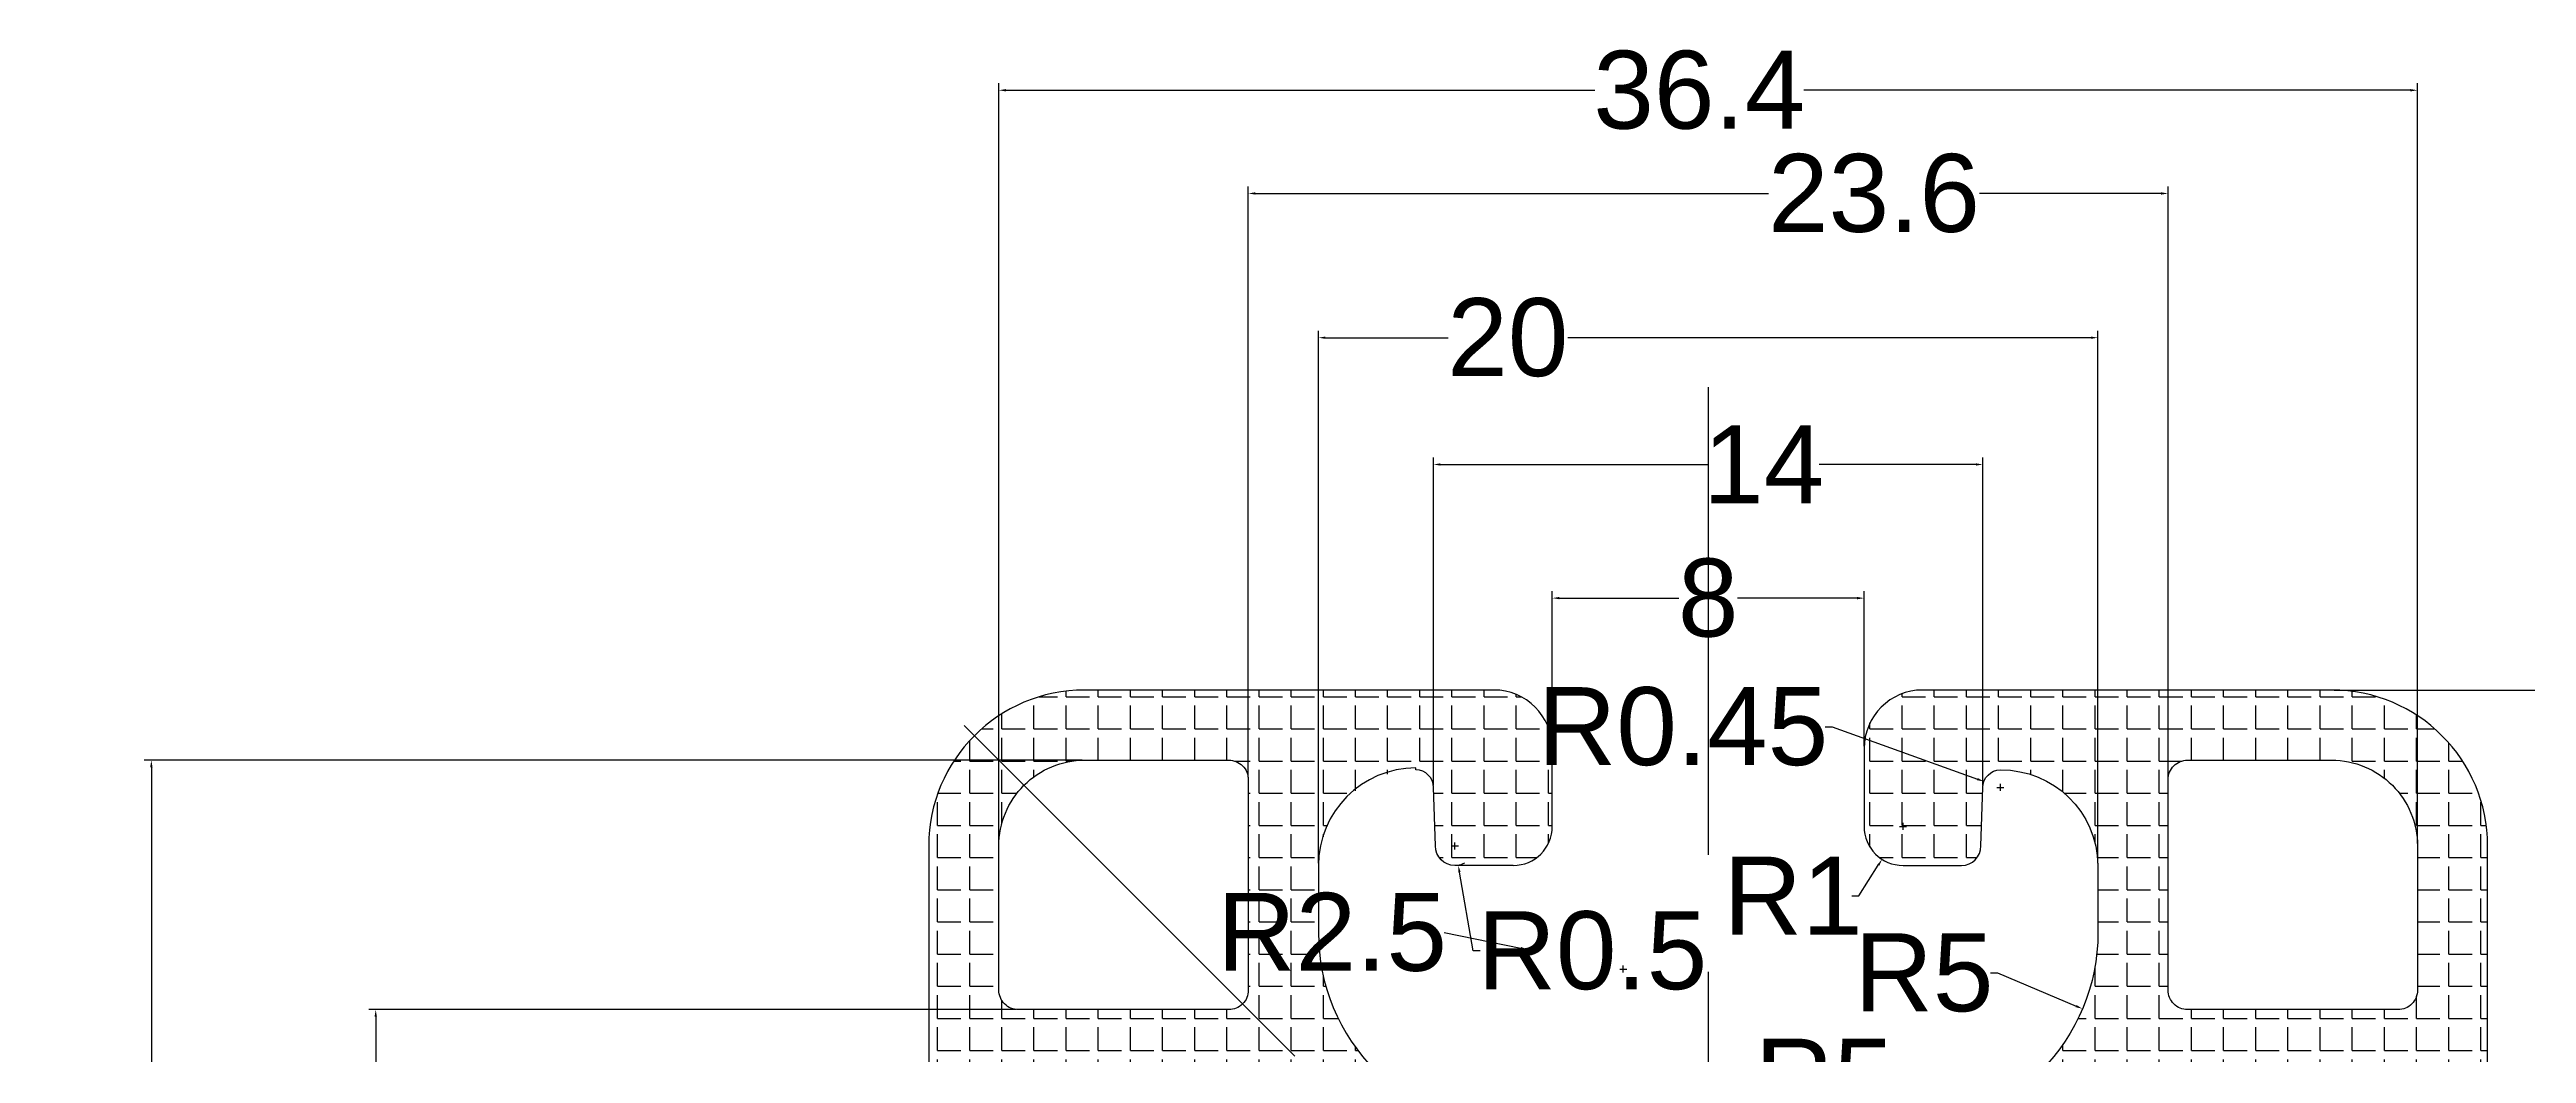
# Model space of a CAD drawing. Header units: inches. Extents: x 37.4 to 137.1, y 48.8 to 116.4.
# Drawn here: x 37.4 to 101, y 90.7 to 116.4 of the extents above; entities that cross this region are included whole.
import ezdxf

# ---------------------------------------------------------------- set-up
doc = ezdxf.new("R2010")
doc.units = ezdxf.units.IN
doc.header["$MEASUREMENT"] = 0
doc.linetypes.add('ACAD_ISO02W100', pattern=[15, 12, -3])
for name, color, linetype in [('Dimensions', 50, 'Continuous'), ('Dotted Line', 70, 'ACAD_ISO02W100'), ('Hashing', 130, 'Continuous')]:
    doc.layers.add(name, color=color, linetype=linetype)
doc.styles.get("Standard").update_dxf_attribs({"font": 'arial.ttf'})
doc.dimstyles.get("Standard").update_dxf_attribs({"dimtxt": 0.18, "dimasz": 0.18, "dimexe": 0.18, "dimexo": 0.0625, "dimgap": 0.09, "dimtad": 0, "dimtih": 1, "dimtoh": 1, "dimdec": 4, "dimzin": 0, "dimdsep": 46, "dimtxsty": 'Standard', "dimcen": 0.09, "dimadec": 0, "dimazin": 0, "dimtfac": 1, "dimtdec": 4, "dimtofl": 0, "dimtmove": 0, "dimatfit": 3, "dimfxl": 1, "dimtolj": 1, "dimtzin": 0, "dimarcsym": 0})

# ---------------------------------------------------------------- blocks, each defined once
blk = doc.blocks.new('*U2')
blk.add_lwpolyline([(2.7, -3.2), (-2.7, -3.2, -0.414214), (-3.2, -2.7), (-3.2, 1, -0.414214), (-1, 3.2), (2.7, 3.2, -0.414214), (3.2, 2.7), (3.2, -2.7, -0.414214)], format="xyb", close=True)
blk = doc.blocks.new('*U3')
at = {"color": 0, "linetype": 'ByBlock', "lineweight": -2, "transparency": 16777216}
blk.add_blockref('*U2', (65, 95), dxfattribs=at)
for p, rotation in [((95, 95), 270.0000000000001), ((65, 65), 90.00000000000006), ((95, 65), 180)]:
    blk.add_blockref('*U2', p, dxfattribs=dict(at, rotation=rotation))
blk = doc.blocks.new('*D11')
at = {"layer": 'Defpoints', "color": 0, "transparency": 16777216}
for p in [(83.982, 92.75), (85.542, 88)]:
    blk.add_point(p, dxfattribs=at)
at = {"layer": 'Dimensions', "color": 0, "lineweight": -2, "transparency": 16777216}
for p, q in [((84.692, 90.04), (84.872, 90.04)), ((84.872, 90.04), (85.486, 88.171))]:
    blk.add_line(p, q, dxfattribs=at)
at = {"layer": 'Dimensions', "color": 0, "transparency": 16777216}
blk.add_solid([(85.515, 88.18), (85.458, 88.161), (85.542, 88)], dxfattribs=at)
at = {"layer": 'Dimensions', "color": 0, "transparency": 16777216, "insert": (82.982, 90.04), "char_height": 0.18, "attachment_point": 5}
blk.add_mtext('\\A1;{\\H11.11111x;R5}', dxfattribs=at)
blk = doc.blocks.new('*D12')
at = {"layer": 'Defpoints', "color": 0, "transparency": 16777216}
for p in [(85, 93.768), (89.606, 91.822)]:
    blk.add_point(p, dxfattribs=at)
at = {"layer": 'Dimensions', "color": 0, "lineweight": -2, "transparency": 16777216}
for p, q in [((87.244, 92.744), (87.424, 92.744)), ((87.424, 92.744), (89.44, 91.892))]:
    blk.add_line(p, q, dxfattribs=at)
at = {"layer": 'Dimensions', "color": 0, "transparency": 16777216}
blk.add_solid([(89.451, 91.919), (89.428, 91.864), (89.606, 91.822)], dxfattribs=at)
at = {"layer": 'Dimensions', "color": 0, "transparency": 16777216, "insert": (85.534, 92.744), "char_height": 0.18, "attachment_point": 5}
blk.add_mtext('\\A1;{\\H11.11111x;R5}', dxfattribs=at)
blk = doc.blocks.new('*D13')
at = {"layer": 'Defpoints', "color": 0, "transparency": 16777216}
for p in [(85, 96.5), (84.462, 95.657)]:
    blk.add_point(p, dxfattribs=at)
at = {"layer": 'Dimensions', "color": 0, "lineweight": -2, "transparency": 16777216}
for p, q in [((84.91, 96.5), (85.09, 96.5)), ((85, 96.41), (85, 96.59)), ((83.867, 94.724), (84.365, 95.505)), ((83.687, 94.724), (83.867, 94.724))]:
    blk.add_line(p, q, dxfattribs=at)
at = {"layer": 'Dimensions', "color": 0, "transparency": 16777216}
blk.add_solid([(84.34, 95.521), (84.391, 95.489), (84.462, 95.657)], dxfattribs=at)
at = {"layer": 'Dimensions', "color": 0, "transparency": 16777216, "insert": (82.177, 94.724), "char_height": 0.18, "attachment_point": 5}
blk.add_mtext('\\A1;{\\H11.11111x;R1}', dxfattribs=at)
blk = doc.blocks.new('*D14')
at = {"layer": 'Defpoints', "color": 0, "transparency": 16777216}
for p in [(87.077, 97.653), (87.5, 97.5)]:
    blk.add_point(p, dxfattribs=at)
at = {"layer": 'Dimensions', "color": 0, "lineweight": -2, "transparency": 16777216}
for p, q in [((83.005, 99.059), (83.185, 99.059)), ((83.185, 99.059), (86.907, 97.714)), ((87.41, 97.5), (87.59, 97.5)), ((87.5, 97.41), (87.5, 97.59))]:
    blk.add_line(p, q, dxfattribs=at)
at = {"layer": 'Dimensions', "color": 0, "transparency": 16777216}
blk.add_solid([(86.918, 97.742), (86.897, 97.686), (87.077, 97.653)], dxfattribs=at)
at = {"layer": 'Dimensions', "color": 0, "transparency": 16777216, "insert": (79.353, 99.059), "char_height": 0.18, "attachment_point": 5}
blk.add_mtext('\\A1;{\\H11.11111x;R0.45}', dxfattribs=at)
blk = doc.blocks.new('*D16')
at = {"layer": 'Defpoints', "color": 0, "transparency": 16777216}
for p in [(84, 102.357), (76, 98.5), (84, 98.5)]:
    blk.add_point(p, dxfattribs=at)
at = {"layer": 'Dimensions', "color": 0, "lineweight": -2, "transparency": 16777216}
for p, q in [((76, 98.562), (76, 102.537)), ((76.18, 102.357), (79.251, 102.357)), ((83.82, 102.357), (80.749, 102.357)), ((84, 98.562), (84, 102.537))]:
    blk.add_line(p, q, dxfattribs=at)
at = {"layer": 'Dimensions', "color": 0, "transparency": 16777216}
for points in [[(76.18, 102.387), (76.18, 102.327), (76, 102.357)], [(83.82, 102.387), (83.82, 102.327), (84, 102.357)]]:
    blk.add_solid(points, dxfattribs=at)
at = {"layer": 'Dimensions', "color": 0, "transparency": 16777216, "insert": (80, 102.357), "char_height": 0.18, "attachment_point": 5}
blk.add_mtext('\\A1;{\\H11.11111x;8}', dxfattribs=at)
blk = doc.blocks.new('*D17')
at = {"layer": 'Defpoints', "color": 0, "transparency": 16777216}
for p in [(87.05, 105.786), (72.95, 97.5), (87.05, 97.5)]:
    blk.add_point(p, dxfattribs=at)
at = {"layer": 'Dimensions', "color": 0, "lineweight": -2, "transparency": 16777216}
for p, q in [((72.95, 97.562), (72.95, 105.966)), ((73.13, 105.786), (80, 105.786)), ((86.87, 105.786), (82.848, 105.786)), ((87.05, 97.562), (87.05, 105.966))]:
    blk.add_line(p, q, dxfattribs=at)
at = {"layer": 'Dimensions', "color": 0, "transparency": 16777216}
for points in [[(73.13, 105.816), (73.13, 105.756), (72.95, 105.786)], [(86.87, 105.816), (86.87, 105.756), (87.05, 105.786)]]:
    blk.add_solid(points, dxfattribs=at)
at = {"layer": 'Dimensions', "color": 0, "transparency": 16777216, "insert": (81.424, 105.786), "char_height": 0.18, "attachment_point": 5}
blk.add_mtext('\\A1;{\\H11.11111x;14}', dxfattribs=at)
blk = doc.blocks.new('*D18')
at = {"layer": 'Defpoints', "color": 0, "transparency": 16777216}
for p in [(90, 109.038), (70, 95.5), (90, 95.5)]:
    blk.add_point(p, dxfattribs=at)
at = {"layer": 'Dimensions', "color": 0, "lineweight": -2, "transparency": 16777216}
for p, q in [((70, 95.562), (70, 109.218)), ((70.18, 109.038), (73.324, 109.038)), ((89.82, 109.038), (76.396, 109.038)), ((90, 95.562), (90, 109.218))]:
    blk.add_line(p, q, dxfattribs=at)
at = {"layer": 'Dimensions', "color": 0, "transparency": 16777216}
for points in [[(70.18, 109.068), (70.18, 109.008), (70, 109.038)], [(89.82, 109.068), (89.82, 109.008), (90, 109.038)]]:
    blk.add_solid(points, dxfattribs=at)
at = {"layer": 'Dimensions', "color": 0, "transparency": 16777216, "insert": (74.86, 109.038), "char_height": 0.18, "attachment_point": 5}
blk.add_mtext('\\A1;{\\H11.11111x;20}', dxfattribs=at)
blk = doc.blocks.new('*D19')
at = {"layer": 'Defpoints', "color": 0, "transparency": 16777216}
for p in [(91.8, 112.738), (68.2, 97.7), (91.8, 97.7)]:
    blk.add_point(p, dxfattribs=at)
at = {"layer": 'Dimensions', "color": 0, "lineweight": -2, "transparency": 16777216}
for p, q in [((68.2, 97.762), (68.2, 112.918)), ((68.38, 112.738), (81.551, 112.738)), ((91.62, 112.738), (86.959, 112.738)), ((91.8, 97.762), (91.8, 112.918))]:
    blk.add_line(p, q, dxfattribs=at)
at = {"layer": 'Dimensions', "color": 0, "transparency": 16777216}
for points in [[(68.38, 112.768), (68.38, 112.708), (68.2, 112.738)], [(91.62, 112.768), (91.62, 112.708), (91.8, 112.738)]]:
    blk.add_solid(points, dxfattribs=at)
at = {"layer": 'Dimensions', "color": 0, "transparency": 16777216, "insert": (84.255, 112.738), "char_height": 0.18, "attachment_point": 5}
blk.add_mtext('\\A1;{\\H11.11111x;23.6}', dxfattribs=at)
blk = doc.blocks.new('*D20')
at = {"layer": 'Defpoints', "color": 0, "transparency": 16777216}
for p in [(98.2, 115.386), (61.8, 96), (98.2, 96)]:
    blk.add_point(p, dxfattribs=at)
at = {"layer": 'Dimensions', "color": 0, "lineweight": -2, "transparency": 16777216}
for p, q in [((61.8, 96.062), (61.8, 115.566)), ((61.98, 115.386), (77.089, 115.386)), ((98.02, 115.386), (82.454, 115.386)), ((98.2, 96.062), (98.2, 115.566))]:
    blk.add_line(p, q, dxfattribs=at)
at = {"layer": 'Dimensions', "color": 0, "transparency": 16777216}
for points in [[(61.98, 115.416), (61.98, 115.356), (61.8, 115.386)], [(98.02, 115.416), (98.02, 115.356), (98.2, 115.386)]]:
    blk.add_solid(points, dxfattribs=at)
at = {"layer": 'Dimensions', "color": 0, "transparency": 16777216, "insert": (79.772, 115.386), "char_height": 0.18, "attachment_point": 5}
blk.add_mtext('\\A1;{\\H11.11111x;36.4}', dxfattribs=at)
blk = doc.blocks.new('*D23')
at = {"layer": 'Defpoints', "color": 0, "transparency": 16777216}
for p in [(96, 100), (96, 60), (126.849, 60)]:
    blk.add_point(p, dxfattribs=at)
at = {"layer": 'Dimensions', "color": 0, "lineweight": -2, "transparency": 16777216}
for p, q in [((96.063, 100), (127.029, 100)), ((126.849, 99.82), (126.849, 82.344)), ((126.849, 60.18), (126.849, 80.122)), ((96.063, 60), (127.029, 60))]:
    blk.add_line(p, q, dxfattribs=at)
at = {"layer": 'Dimensions', "color": 0, "transparency": 16777216}
for points in [[(126.819, 99.82), (126.879, 99.82), (126.849, 100)], [(126.819, 60.18), (126.879, 60.18), (126.849, 60)]]:
    blk.add_solid(points, dxfattribs=at)
at = {"layer": 'Dimensions', "color": 0, "transparency": 16777216, "insert": (126.849, 81.233), "char_height": 0.18, "attachment_point": 5}
blk.add_mtext('\\A1;{\\H11.11111x;40}', dxfattribs=at)
blk = doc.blocks.new('*D29')
at = {"layer": 'Defpoints', "color": 0, "transparency": 16777216}
for p in [(45.81, 91.8), (62.3, 91.8), (62.3, 68.2)]:
    blk.add_point(p, dxfattribs=at)
at = {"layer": 'Dimensions', "color": 0, "lineweight": -2, "transparency": 16777216}
for p, q in [((62.238, 91.8), (45.63, 91.8)), ((45.81, 91.62), (45.81, 75.264)), ((45.81, 68.38), (45.81, 73.041)), ((62.238, 68.2), (45.63, 68.2))]:
    blk.add_line(p, q, dxfattribs=at)
at = {"layer": 'Dimensions', "color": 0, "transparency": 16777216}
for points in [[(45.78, 91.62), (45.84, 91.62), (45.81, 91.8)], [(45.78, 68.38), (45.84, 68.38), (45.81, 68.2)]]:
    blk.add_solid(points, dxfattribs=at)
at = {"layer": 'Dimensions', "color": 0, "transparency": 16777216, "insert": (45.81, 74.152), "char_height": 0.18, "attachment_point": 5}
blk.add_mtext('\\A1;{\\H11.11111x;23.6}', dxfattribs=at)
blk = doc.blocks.new('*D30')
at = {"layer": 'Defpoints', "color": 0, "transparency": 16777216}
for p in [(40.053, 98.2), (64, 98.2), (64, 61.8)]:
    blk.add_point(p, dxfattribs=at)
at = {"layer": 'Dimensions', "color": 0, "lineweight": -2, "transparency": 16777216}
for p, q in [((63.938, 98.2), (39.873, 98.2)), ((40.053, 98.02), (40.053, 81.681)), ((40.053, 61.98), (40.053, 79.458)), ((63.938, 61.8), (39.873, 61.8))]:
    blk.add_line(p, q, dxfattribs=at)
at = {"layer": 'Dimensions', "color": 0, "transparency": 16777216}
for points in [[(40.023, 98.02), (40.083, 98.02), (40.053, 98.2)], [(40.023, 61.98), (40.083, 61.98), (40.053, 61.8)]]:
    blk.add_solid(points, dxfattribs=at)
at = {"layer": 'Dimensions', "color": 0, "transparency": 16777216, "insert": (40.053, 80.569), "char_height": 0.18, "attachment_point": 5}
blk.add_mtext('\\A1;{\\H11.11111x;36.4}', dxfattribs=at)
blk = doc.blocks.new('*D34')
at = {"layer": 'Defpoints', "color": 0, "transparency": 16777216}
for p in [(75.373, 93.341), (77.822, 92.84)]:
    blk.add_point(p, dxfattribs=at)
at = {"layer": 'Dimensions', "color": 0, "lineweight": -2, "transparency": 16777216}
for p, q in [((73.223, 93.782), (75.196, 93.378)), ((77.732, 92.84), (77.912, 92.84)), ((77.822, 92.75), (77.822, 92.93))]:
    blk.add_line(p, q, dxfattribs=at)
at = {"layer": 'Dimensions', "color": 0, "transparency": 16777216}
blk.add_solid([(75.202, 93.407), (75.19, 93.348), (75.373, 93.341)], dxfattribs=at)
at = {"layer": 'Dimensions', "color": 0, "transparency": 16777216, "insert": (70.348, 93.782), "char_height": 0.18, "attachment_point": 5}
blk.add_mtext('\\A1;{\\H11.11111x;R2.5}', dxfattribs=at)
blk = doc.blocks.new('*D35')
at = {"layer": 'Defpoints', "color": 0, "transparency": 16777216}
for p in [(73.5, 96), (73.586, 95.507)]:
    blk.add_point(p, dxfattribs=at)
at = {"layer": 'Dimensions', "color": 0, "lineweight": -2, "transparency": 16777216}
for p, q in [((73.41, 96), (73.59, 96)), ((73.5, 95.91), (73.5, 96.09)), ((73.97, 93.311), (73.617, 95.33)), ((74.15, 93.311), (73.97, 93.311))]:
    blk.add_line(p, q, dxfattribs=at)
blk.add_arc((73.5, 96), 0.5, 277.16197, 300.54928, dxfattribs=at)
at = {"layer": 'Dimensions', "color": 0, "transparency": 16777216}
blk.add_solid([(73.647, 95.335), (73.588, 95.325), (73.586, 95.507)], dxfattribs=at)
at = {"layer": 'Dimensions', "color": 0, "transparency": 16777216, "insert": (77.026, 93.311), "char_height": 0.18, "attachment_point": 5}
blk.add_mtext('\\A1;{\\H11.11111x;R0.5}', dxfattribs=at)

msp = doc.modelspace()

# ---------------------------------------------------------------- hatches: boundary and pattern name
at = {"layer": 'Hashing'}
h = msp.add_hatch(dxfattribs=at)
h.set_pattern_fill('ANGLE', color=256, scale=3)
h.set_pattern_definition([(0, (0, 0), (0, 0.825), [0.6, -0.225]), (90, (0, 0), (-0.825, 5e-17), [0.6, -0.225])])
h.paths.add_polyline_path([(80, 76.6, -0.41421356), (76.6, 80), (72.25, 80), (72.25, 76.01812, -0.19891237), (70.78553, 72.48259), (69.76741, 71.46447, -0.19891237), (66.23188, 70), (64.55, 70, -0.42014285), (62.05, 72.5, -0.39482657), (62.47003, 72.949), (64.0333, 73.00111, 0.39482657), (64.5, 73.5), (64.5, 75, 0.41421356), (63.5, 76), (61.5, 76, 0.41421356), (60, 74.5), (60, 64, 0.41421356), (64, 60), (74.5, 60, 0.41421356), (76, 61.5), (76, 63.5, 0.41421356), (75, 64.5), (73.5, 64.5, 0.41421356), (73, 64), (72.95, 62.5, -0.41421356), (72.5, 62.05, -0.41421356), (70, 64.5), (70, 66.23188, -0.19891237), (71.46447, 69.76741), (72.48259, 70.78553, -0.19891237), (76.01812, 72.25), (80, 72.25)])
h.paths.add_polyline_path([(68.2, 67.7), (68.2, 62.3, -0.41421356), (67.7, 61.8), (64, 61.8, -0.41421356), (61.8, 64), (61.8, 67.7, -0.41421356), (62.3, 68.2), (67.7, 68.2, -0.41421356)], flags=16)
h.paths.add_polyline_path([(89.21447, 87.51741), (90.23259, 88.53553, -0.19891237), (93.76812, 90), (95.45, 90, -0.42014285), (97.95, 87.5, -0.39482657), (97.52997, 87.051), (95.9667, 86.99889, 0.39482657), (95.5, 86.5), (95.5, 85, 0.41421356), (96.5, 84), (97.5, 84, -0.41421356), (98, 83.5), (98, 80), (100, 80), (100, 96, 0.41421356), (96, 100), (85.5, 100, 0.41421356), (84, 98.5), (84, 96.5, 0.41421356), (85, 95.5), (86.5, 95.5, 0.41421356), (87, 96), (87.05, 97.5, -0.41421356), (87.5, 97.95, -0.41421356), (90, 95.5), (90, 93.76812, -0.19891237), (88.53553, 90.23259), (87.51741, 89.21447, -0.19891237), (83.98188, 87.75), (80, 87.75), (80, 83.4, -0.41421356), (83.4, 80), (87.75, 80), (87.75, 83.98188, -0.19891237)])
h.paths.add_polyline_path([(91.8, 92.3), (91.8, 97.7, -0.41421356), (92.3, 98.2), (96, 98.2, -0.41421356), (98.2, 96), (98.2, 92.3, -0.41421356), (97.7, 91.8), (92.3, 91.8, -0.41421356)], flags=16)
h.paths.add_polyline_path([(80, 87.75), (76.01812, 87.75, -0.19891237), (72.48259, 89.21447), (71.46447, 90.23259, -0.19891237), (70, 93.76812), (70, 95.5, -0.40842572), (72.5, 97.95, -0.39482657), (72.949, 97.52997), (73.00111, 95.9667, 0.39482657), (73.5, 95.5), (75, 95.5, 0.41421356), (76, 96.5), (76, 98.5, 0.41421356), (74.5, 100), (64, 100, 0.19891237), (61.17157, 98.82843), (62.44437, 97.55563, -0.19891237), (64, 98.2), (67.7, 98.2, -0.41421356), (68.2, 97.7), (68.2, 92.3, -0.19891237), (68.05355, 91.94645), (77.59584, 82.40416, -0.19891237), (80, 83.4)])
h.paths.add_polyline_path([(68.05355, 91.94645, -0.19891237), (67.7, 91.8), (62.3, 91.8, -0.41421356), (61.8, 92.3), (61.8, 96, -0.19891237), (62.44437, 97.55563), (61.17157, 98.82843, 0.19891237), (60, 96), (60, 85.5, 0.41421356), (61.5, 84), (63.5, 84, 0.41421356), (64.5, 85), (64.5, 86.5, 0.41421356), (64, 87), (62.5, 87.05, -0.41421356), (62.05, 87.5, -0.41421356), (64.5, 90), (66.23188, 90, -0.19891237), (69.76741, 88.53553), (70.78553, 87.51741, -0.19891237), (72.25, 83.98188), (72.25, 80), (76.6, 80, -0.19891237), (77.59584, 82.40416)])
h.paths.add_polyline_path([(87.75, 76.01812), (87.75, 80), (83.4, 80, -0.41421356), (80, 76.6), (80, 72.25), (83.98188, 72.25, -0.19891237), (87.51741, 70.78553), (88.53553, 69.76741, -0.19891237), (90, 66.23188), (90, 64.55, -0.42014285), (87.5, 62.05, -0.39482657), (87.051, 62.47003), (86.99889, 64.0333, 0.39482657), (86.5, 64.5), (85, 64.5, 0.41421356), (84, 63.5), (84, 61.5, 0.41421356), (85.5, 60), (96, 60, 0.41421356), (100, 64), (100, 80), (98, 80), (98, 76.5, -0.41421356), (97.5, 76), (96.5, 76, 0.41421356), (95.5, 75), (95.5, 73.5, 0.41421356), (96, 73), (97.5, 72.95, -0.41421356), (97.95, 72.5, -0.41421356), (95.5, 70), (93.76812, 70, -0.19891237), (90.23259, 71.46447), (89.21447, 72.48259, -0.19891237)])
h.paths.add_polyline_path([(92.3, 68.2), (97.7, 68.2, -0.41421356), (98.2, 67.7), (98.2, 64, -0.41421356), (96, 61.8), (92.3, 61.8, -0.41421356), (91.8, 62.3), (91.8, 67.7, -0.41421356)], flags=16)

# ---------------------------------------------------------------- linework, layer by layer
for points in [[(76, 96.5), (76, 98.5, 0.41421356), (74.5, 100), (64, 100, 0.41421356), (60, 96), (60, 85.5, 0.41421356), (61.5, 84), (63.5, 84)], [(84, 63.5), (84, 61.5, 0.41421356), (85.5, 60), (96, 60, 0.41421356), (100, 64), (100, 96, 0.41421356), (96, 100), (85.5, 100, 0.41421356), (84, 98.5), (84, 96.5)], [(75, 95.5), (73.5, 95.5, -0.41421356), (73, 96), (72.95, 97.5, 0.41421356), (72.5, 97.95), (72.5, 98, 0.41421356), (70, 95.5), (70, 93.76812, 0.19891237), (71.46447, 90.23259), (72.48259, 89.21447, 0.19891237), (76.01812, 87.75), (80, 87.75)], [(85, 95.5), (86.5, 95.5, 0.41421356), (87, 96), (87.05, 97.5, -0.41421356), (87.5, 97.95, -0.41421356), (90, 95.5), (90, 93.76812, -0.19891237), (88.53553, 90.23259), (87.51741, 89.21447, -0.19891237), (83.98188, 87.75), (80, 87.75)]]:
    msp.add_lwpolyline(points, format="xyb")
for centre, start, end in [((75, 96.5), 270, 0), ((85, 96.5), 180, 270)]:
    msp.add_arc(centre, 1, start, end)
at = {"layer": 'Dotted Line'}
for p, q in [((80, 107.77236), (80, 52.65218)), ((80, 80), (60, 100))]:
    msp.add_line(p, q, dxfattribs=at)

# ---------------------------------------------------------------- block references
msp.add_blockref('*U3', (0, 0))

# ---------------------------------------------------------------- dimensions: what is measured, and where the dimension line sits
at = {"layer": 'Dimensions'}
for base, p1, p2, text, picture, middle in [((98.2, 115.38596), (61.8, 96), (98.2, 96), '{\\H11.11111x;36.4}', '*D20', (79.7717, 115.38596)), ((91.8, 112.73842), (68.2, 97.7), (91.8, 97.7), '{\\H11.11111x;23.6}', '*D19', (84.25524, 112.73842)), ((90, 109.03752), (70, 95.5), (90, 95.5), '{\\H11.11111x;20}', '*D18', (74.86038, 109.03752)), ((87.05, 105.78607), (72.95, 97.5), (87.05, 97.5), '{\\H11.11111x;14}', '*D17', (81.42424, 105.78607)), ((84, 102.35704), (76, 98.5), (84, 98.5), '{\\H11.11111x;8}', '*D16', (80, 102.35704))]:
    dim = msp.add_linear_dim(base=base, p1=p1, p2=p2, text=text, dimstyle='Standard', dxfattribs=at)
    dim.commit()
    dim.dimension.update_dxf_attribs({"geometry": picture, "text_midpoint": middle, "dimtype": 160})
for center, mpoint, text, picture, middle in [((87.5, 97.5), (87.07678, 97.65291), '{\\H11.11111x;R0.45}', '*D14', (79.3533, 99.05887)), ((73.5, 96), (73.58616, 95.50748), '{\\H11.11111x;R0.5}', '*D35', (77.02558, 93.31077)), ((85, 96.5), (84.46217, 95.65695), '{\\H11.11111x;R1}', '*D13', (82.17719, 94.72354)), ((77.8217, 92.83995), (75.37251, 93.34145), '{\\H11.11111x;R2.5}', '*D34', (73.22295, 93.78159)), ((85, 93.76812), (89.60554, 91.82158), '{\\H11.11111x;R5}', '*D12', (85.53369, 92.74372)), ((83.98188, 92.75), (85.54242, 87.99977), '{\\H11.11111x;R5}', '*D11', (82.98211, 90.03998))]:
    dim = msp.add_radius_dim(center=center, mpoint=mpoint, text=text, dimstyle='Standard', dxfattribs=at)
    dim.commit()
    dim.dimension.update_dxf_attribs({"geometry": picture, "text_midpoint": middle, "dimtype": 164})
for base, p1, p2, text, picture, middle in [((126.84858, 60), (96, 100), (96, 60), '{\\H11.11111x;40}', '*D23', (126.84858, 81.23315)), ((40.0531, 98.2), (64, 61.8), (64, 98.2), '{\\H11.11111x;36.4}', '*D30', (40.0531, 80.56933)), ((45.80995, 91.8), (62.3, 68.2), (62.3, 91.8), '{\\H11.11111x;23.6}', '*D29', (45.80995, 74.15242))]:
    dim = msp.add_linear_dim(base=base, p1=p1, p2=p2, angle=90, text=text, dimstyle='Standard', dxfattribs=at)
    dim.commit()
    dim.dimension.update_dxf_attribs({"geometry": picture, "text_midpoint": middle, "dimtype": 160})

doc.saveas('drawing.dxf')
